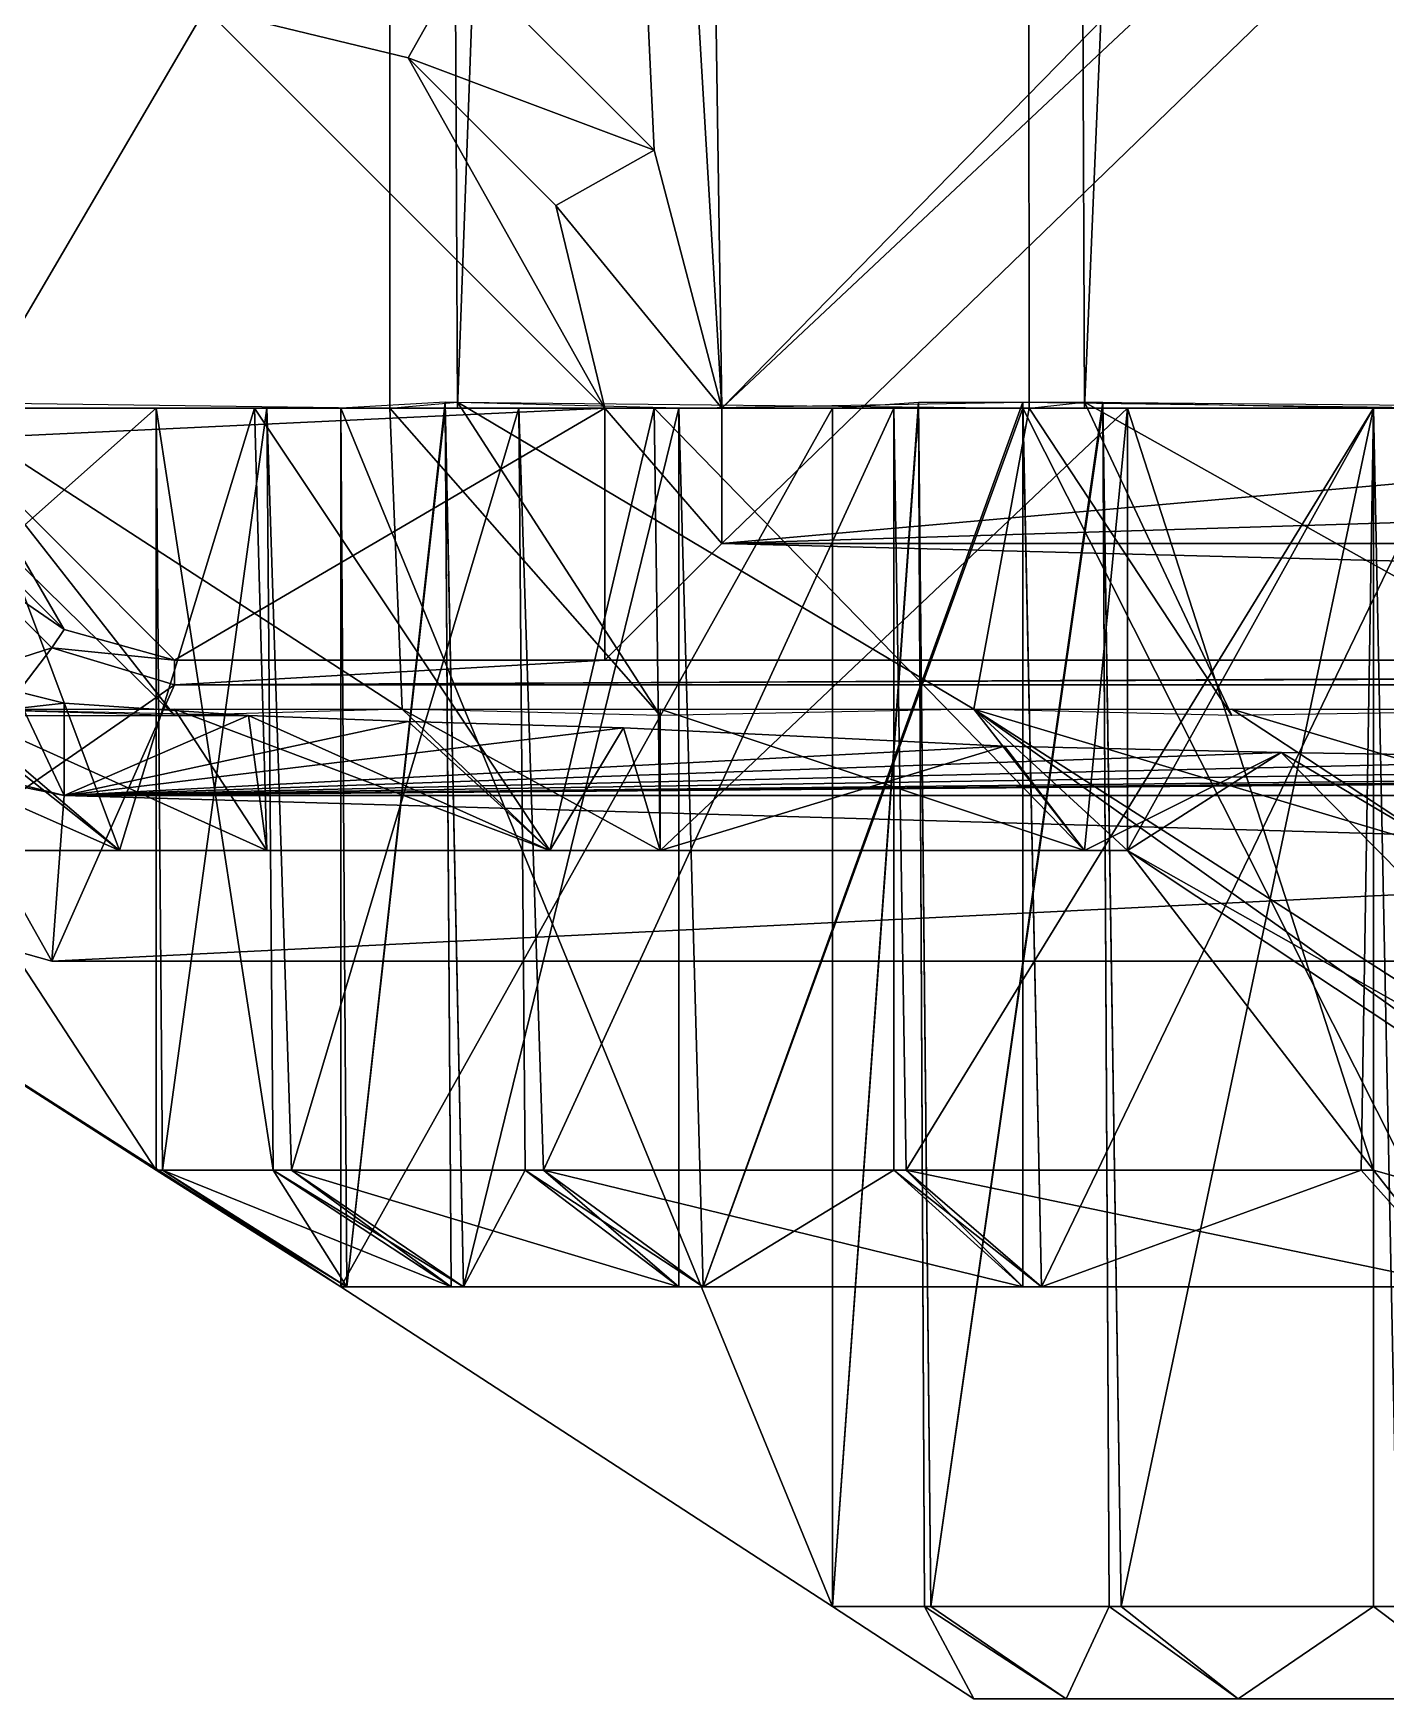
# Model space of a CAD drawing. Header units: metres. Extents: x -0.073 to 0.073, y -0.252 to 0.252.
# Drawn here: x -0.05175 to -0.038, y -0.10594 to -0.089 of the extents above; entities that cross this region are included whole.
import ezdxf

# ---------------------------------------------------------------- set-up
doc = ezdxf.new("R2010")
doc.units = ezdxf.units.M
for name, color, linetype in [('Object_0045', 9, 'CONTINUOUS'), ('Object_0049', 9, 'CONTINUOUS'), ('Object_0050', 9, 'CONTINUOUS'), ('Object_0051', 9, 'CONTINUOUS'), ('Object_0054', 9, 'CONTINUOUS'), ('Object_0056', 9, 'CONTINUOUS'), ('Object_0061', 9, 'CONTINUOUS'), ('Object_0062', 9, 'CONTINUOUS'), ('Object_0065', 9, 'CONTINUOUS'), ('Object_0066', 9, 'CONTINUOUS'), ('Object_0068', 9, 'CONTINUOUS'), ('Object_0070', 9, 'CONTINUOUS'), ('Object_0071', 9, 'CONTINUOUS'), ('Object_0079', 9, 'CONTINUOUS'), ('Object_0080', 9, 'CONTINUOUS'), ('Object_0084', 9, 'CONTINUOUS'), ('Object_0085', 9, 'CONTINUOUS'), ('Object_0086', 9, 'CONTINUOUS'), ('Object_0103', 9, 'CONTINUOUS'), ('Object_0105', 9, 'CONTINUOUS'), ('Object_0106', 9, 'CONTINUOUS'), ('Object_0113', 9, 'CONTINUOUS'), ('Object_0115', 9, 'CONTINUOUS'), ('Object_0119', 9, 'CONTINUOUS'), ('Object_0120', 9, 'CONTINUOUS'), ('Object_0121', 9, 'CONTINUOUS'), ('Object_0123', 9, 'CONTINUOUS'), ('Object_0125', 9, 'CONTINUOUS'), ('Object_0127', 9, 'CONTINUOUS'), ('Object_0129', 9, 'CONTINUOUS'), ('Object_0140', 9, 'CONTINUOUS'), ('Object_0144', 9, 'CONTINUOUS'), ('Object_0151', 9, 'CONTINUOUS'), ('Object_0155', 9, 'CONTINUOUS'), ('Object_0167', 9, 'CONTINUOUS'), ('Object_0173', 9, 'CONTINUOUS')]:
    doc.layers.add(name, color=color, linetype=linetype)

msp = doc.modelspace()

# ---------------------------------------------------------------- linework, layer by layer
at = {"layer": 'Object_0045'}
for points in [[(-0.0505, -0.092812, 0.085625), (-0.055563, -0.092812, 0.085625), (-0.049375, -0.092812, 0.079375)], [(-0.054625, -0.092812, 0.079563), (-0.049375, -0.092812, 0.079375), (-0.055563, -0.092812, 0.085625)], [(-0.049375, -0.092812, 0.079375), (-0.054625, -0.092812, 0.079563), (-0.046813, -0.092812, 0.073437)], [(-0.054625, -0.092812, 0.079563), (-0.052563, -0.092812, 0.073688), (-0.046813, -0.092812, 0.073437)], [(-0.0495, -0.092812, 0.068375), (-0.046813, -0.092812, 0.073437), (-0.052563, -0.092812, 0.073688)], [(-0.045438, -0.092812, 0.063687), (-0.043, -0.092812, 0.068312), (-0.0495, -0.092812, 0.068375)], [(-0.046813, -0.092812, 0.073437), (-0.0495, -0.092812, 0.068375), (-0.043, -0.092812, 0.068312)], [(-0.040625, -0.092812, 0.059812), (-0.038125, -0.092812, 0.064187), (-0.045438, -0.092812, 0.063687)], [(-0.043, -0.092812, 0.068312), (-0.045438, -0.092812, 0.063687), (-0.038125, -0.092812, 0.064187)]]:
    msp.add_3dface(points, dxfattribs=at)
at = {"layer": 'Object_0049'}
for points in [[(-0.052813, -0.09275, 0.063875), (-0.050313, -0.095937, 0.065813), (-0.0535, -0.092812, 0.065)], [(-0.052563, -0.095875, 0.069438), (-0.0535, -0.092812, 0.065), (-0.050313, -0.095937, 0.065813)], [(-0.050313, -0.095937, 0.065813), (-0.052813, -0.09275, 0.063875), (-0.048, -0.095875, 0.063375)], [(-0.048125, -0.092812, 0.059), (-0.048, -0.095875, 0.063375), (-0.052813, -0.09275, 0.063875)], [(-0.047437, -0.09275, 0.058312), (-0.045375, -0.095937, 0.060688), (-0.048125, -0.092812, 0.059)], [(-0.048, -0.095875, 0.063375), (-0.048125, -0.092812, 0.059), (-0.045375, -0.095937, 0.060688)], [(-0.045375, -0.095937, 0.060688), (-0.047437, -0.09275, 0.058312), (-0.042188, -0.095875, 0.058437)], [(-0.041625, -0.092812, 0.054312), (-0.042188, -0.095875, 0.058437), (-0.047437, -0.09275, 0.058312)], [(-0.042188, -0.095875, 0.058437), (-0.041625, -0.092812, 0.054312), (-0.039563, -0.095937, 0.056625)], [(-0.041063, -0.09275, 0.053875), (-0.039563, -0.095937, 0.056625), (-0.041625, -0.092812, 0.054312)], [(-0.039563, -0.095937, 0.056625), (-0.041063, -0.09275, 0.053875), (-0.0355, -0.095875, 0.054875)], [(-0.034313, -0.092812, 0.051), (-0.0355, -0.095875, 0.054875), (-0.041063, -0.09275, 0.053875)], [(-0.051938, -0.095687, 0.107313), (-0.052563, -0.095937, 0.105875), (-0.051438, -0.095812, 0.107875)], [(-0.049563, -0.095937, 0.110125), (-0.051438, -0.095812, 0.107875), (-0.052563, -0.095937, 0.105875)]]:
    msp.add_3dface(points, dxfattribs=at)
at = {"layer": 'Object_0050'}
for points in [[(-0.048188, 0.064063, 0.058938), (-0.052813, -0.092812, 0.063875), (-0.053563, 0.064063, 0.064937)], [(-0.052813, -0.092812, 0.063875), (-0.048188, 0.064063, 0.058938), (-0.048125, -0.092812, 0.059)], [(-0.041688, 0.064063, 0.05425), (-0.047437, -0.092812, 0.058312), (-0.048188, 0.064063, 0.058938)], [(-0.047437, -0.092812, 0.058312), (-0.048125, -0.092812, 0.059), (-0.048188, 0.064063, 0.058938)], [(-0.047437, -0.092812, 0.058312), (-0.041688, 0.064063, 0.05425), (-0.041625, -0.092812, 0.054312)], [(-0.034375, 0.064063, 0.051), (-0.041063, -0.092812, 0.053875), (-0.041688, 0.064063, 0.05425)], [(-0.041063, -0.092812, 0.053875), (-0.041625, -0.092812, 0.054312), (-0.041688, 0.064063, 0.05425)], [(-0.041063, -0.092812, 0.053875), (-0.034375, 0.064063, 0.051), (-0.034313, -0.092812, 0.051)]]:
    msp.add_3dface(points, dxfattribs=at)
at = {"layer": 'Object_0051'}
for points in [[(-0.055563, -0.097312, 0.089375), (-0.05775, -0.095875, 0.085562), (-0.0505, -0.100562, 0.089375)], [(-0.05775, -0.095875, 0.085562), (-0.055563, -0.097312, 0.085625), (-0.0505, -0.100562, 0.089375)], [(-0.052375, -0.097312, 0.073812), (-0.054125, -0.095875, 0.071875), (-0.050875, -0.097312, 0.070437)], [(-0.052563, -0.095875, 0.069438), (-0.050875, -0.097312, 0.070437), (-0.054125, -0.095875, 0.071875)], [(-0.052687, -0.095875, 0.105688), (-0.050875, -0.097312, 0.104563), (-0.052563, -0.095875, 0.105875)], [(-0.050875, -0.097312, 0.104563), (-0.052687, -0.095875, 0.105688), (-0.052375, -0.097312, 0.101188)], [(-0.052563, -0.095875, 0.105875), (-0.049375, -0.097312, 0.1065), (-0.049563, -0.095937, 0.110125)], [(-0.049375, -0.097312, 0.1065), (-0.052563, -0.095875, 0.105875), (-0.050875, -0.097312, 0.104563)], [(-0.050875, -0.097312, 0.070437), (-0.052563, -0.095875, 0.069438), (-0.049375, -0.097312, 0.0685)], [(-0.050313, -0.095875, 0.065813), (-0.049375, -0.097312, 0.0685), (-0.052563, -0.095875, 0.069438)], [(-0.049375, -0.097312, 0.0685), (-0.050313, -0.095875, 0.065813), (-0.0465, -0.097312, 0.06475)], [(-0.048, -0.095875, 0.063375), (-0.0465, -0.097312, 0.06475), (-0.050313, -0.095875, 0.065813)], [(-0.049563, -0.095937, 0.110125), (-0.0465, -0.097312, 0.11025), (-0.047938, -0.096, 0.111625)], [(-0.0465, -0.097312, 0.11025), (-0.049563, -0.095937, 0.110125), (-0.049375, -0.097312, 0.1065)], [(-0.0465, -0.097312, 0.06475), (-0.048, -0.095875, 0.063375), (-0.045375, -0.097312, 0.06375)], [(-0.045375, -0.095875, 0.060688), (-0.045375, -0.097312, 0.06375), (-0.048, -0.095875, 0.063375)], [(-0.04575, -0.096062, 0.113625), (-0.047938, -0.096, 0.111625), (-0.0465, -0.097312, 0.11025)], [(-0.045375, -0.097312, 0.06375), (-0.045375, -0.095875, 0.060688), (-0.041063, -0.097312, 0.060125)], [(-0.042188, -0.095875, 0.058437), (-0.041063, -0.097312, 0.060125), (-0.045375, -0.095875, 0.060688)], [(-0.041063, -0.097312, 0.060125), (-0.042188, -0.095875, 0.058437), (-0.040625, -0.097312, 0.059812)], [(-0.034875, -0.100562, 0.062312), (-0.042188, -0.095875, 0.058437), (-0.037375, -0.097312, 0.057938)], [(-0.039563, -0.095875, 0.056625), (-0.037375, -0.097312, 0.057938), (-0.042188, -0.095875, 0.058437)], [(-0.040625, -0.097312, 0.059812), (-0.042188, -0.095875, 0.058437), (-0.033938, -0.10175, 0.063937)], [(-0.034875, -0.100562, 0.062312), (-0.033938, -0.10175, 0.063937), (-0.042188, -0.095875, 0.058437)], [(-0.037375, -0.097312, 0.057938), (-0.039563, -0.095875, 0.056625), (-0.03475, -0.097312, 0.05675)], [(-0.0355, -0.095875, 0.054875), (-0.03475, -0.097312, 0.05675), (-0.039563, -0.095875, 0.056625)], [(-0.045375, -0.097312, 0.11125), (-0.04575, -0.096062, 0.113625), (-0.0465, -0.097312, 0.11025)], [(-0.04575, -0.096062, 0.113625), (-0.045375, -0.097312, 0.11125), (-0.041875, -0.09625, 0.116125)], [(-0.041063, -0.097312, 0.114875), (-0.041875, -0.09625, 0.116125), (-0.045375, -0.097312, 0.11125)], [(-0.041875, -0.09625, 0.116125), (-0.041063, -0.097312, 0.114875), (-0.039063, -0.096313, 0.117938)], [(-0.040625, -0.097312, 0.115188), (-0.039063, -0.096313, 0.117938), (-0.041063, -0.097312, 0.114875)], [(-0.040625, -0.097312, 0.115188), (-0.034875, -0.100562, 0.112688), (-0.039063, -0.096313, 0.117938)], [(-0.037375, -0.097312, 0.117062), (-0.039063, -0.096313, 0.117938), (-0.034875, -0.100562, 0.112688)], [(-0.039063, -0.096313, 0.117938), (-0.037375, -0.097312, 0.117062), (-0.035188, -0.096375, 0.119375)], [(-0.048625, -0.10175, 0.089375), (-0.055563, -0.097312, 0.085625), (-0.0505, -0.100562, 0.085625)], [(-0.048625, -0.10175, 0.089375), (-0.0505, -0.100562, 0.089375), (-0.055563, -0.097312, 0.085625)], [(-0.038125, -0.100562, 0.064187), (-0.040625, -0.097312, 0.059812), (-0.033938, -0.10175, 0.063937)], [(-0.038125, -0.100562, 0.110813), (-0.033938, -0.10175, 0.111063), (-0.040625, -0.097312, 0.115188)], [(-0.034875, -0.100562, 0.112688), (-0.040625, -0.097312, 0.115188), (-0.033938, -0.10175, 0.111063)], [(-0.0505, -0.100562, 0.085625), (-0.048625, -0.10175, 0.085625), (-0.048625, -0.10175, 0.089375)], [(-0.048625, -0.10175, 0.085625), (-0.0505, -0.100562, 0.085625), (-0.048562, -0.10175, 0.084688)], [(-0.050438, -0.100562, 0.0845), (-0.048562, -0.10175, 0.084688), (-0.0505, -0.100562, 0.085625)], [(-0.0505, -0.100562, 0.089375), (-0.048625, -0.10175, 0.089375), (-0.050438, -0.100562, 0.0905)], [(-0.048562, -0.10175, 0.084688), (-0.050438, -0.100562, 0.0845), (-0.0475, -0.10175, 0.079875)], [(-0.049313, -0.100562, 0.079375), (-0.0475, -0.10175, 0.079875), (-0.050438, -0.100562, 0.0845)], [(-0.050438, -0.100562, 0.0905), (-0.048562, -0.10175, 0.090312), (-0.049313, -0.100562, 0.095625)], [(-0.048562, -0.10175, 0.090312), (-0.050438, -0.100562, 0.0905), (-0.048625, -0.10175, 0.089375)], [(-0.0475, -0.10175, 0.079875), (-0.049313, -0.100562, 0.079375), (-0.047375, -0.10175, 0.079125)], [(-0.049125, -0.100562, 0.078563), (-0.047375, -0.10175, 0.079125), (-0.049313, -0.100562, 0.079375)], [(-0.049313, -0.100562, 0.095625), (-0.0475, -0.10175, 0.095125), (-0.049125, -0.100562, 0.096437)], [(-0.0475, -0.10175, 0.095125), (-0.049313, -0.100562, 0.095625), (-0.048562, -0.10175, 0.090312)], [(-0.047375, -0.10175, 0.079125), (-0.049125, -0.100562, 0.078563), (-0.045188, -0.10175, 0.074438)], [(-0.04675, -0.100562, 0.0735), (-0.045188, -0.10175, 0.074438), (-0.049125, -0.100562, 0.078563)], [(-0.049125, -0.100562, 0.096437), (-0.047375, -0.10175, 0.095875), (-0.04675, -0.100562, 0.1015)], [(-0.047375, -0.10175, 0.095875), (-0.049125, -0.100562, 0.096437), (-0.0475, -0.10175, 0.095125)], [(-0.045188, -0.10175, 0.100562), (-0.04675, -0.100562, 0.1015), (-0.047375, -0.10175, 0.095875)], [(-0.045188, -0.10175, 0.074438), (-0.04675, -0.100562, 0.0735), (-0.044938, -0.10175, 0.074)], [(-0.046563, -0.100562, 0.073063), (-0.044938, -0.10175, 0.074), (-0.04675, -0.100562, 0.0735)], [(-0.04675, -0.100562, 0.1015), (-0.045188, -0.10175, 0.100562), (-0.046563, -0.100562, 0.101937)], [(-0.044938, -0.10175, 0.074), (-0.046563, -0.100562, 0.073063), (-0.041688, -0.10175, 0.069687)], [(-0.043, -0.100562, 0.068312), (-0.041688, -0.10175, 0.069687), (-0.046563, -0.100562, 0.073063)], [(-0.046563, -0.100562, 0.101937), (-0.044938, -0.10175, 0.101), (-0.043, -0.100562, 0.106688)], [(-0.044938, -0.10175, 0.101), (-0.046563, -0.100562, 0.101937), (-0.045188, -0.10175, 0.100562)], [(-0.041688, -0.10175, 0.105313), (-0.043, -0.100562, 0.106688), (-0.044938, -0.10175, 0.101)], [(-0.041688, -0.10175, 0.069687), (-0.043, -0.100562, 0.068312), (-0.0415, -0.10175, 0.0695)], [(-0.042875, -0.100562, 0.068188), (-0.0415, -0.10175, 0.0695), (-0.043, -0.100562, 0.068312)], [(-0.043, -0.100562, 0.106688), (-0.041688, -0.10175, 0.105313), (-0.042875, -0.100562, 0.106812)], [(-0.042875, -0.100562, 0.106812), (-0.037188, -0.10175, 0.109187), (-0.03825, -0.100562, 0.11075)], [(-0.037188, -0.10175, 0.109187), (-0.042875, -0.100562, 0.106812), (-0.0415, -0.10175, 0.1055)], [(-0.0415, -0.10175, 0.0695), (-0.042875, -0.100562, 0.068188), (-0.03825, -0.100562, 0.06425)], [(-0.0415, -0.10175, 0.1055), (-0.042875, -0.100562, 0.106812), (-0.041688, -0.10175, 0.105313)], [(-0.03825, -0.100562, 0.06425), (-0.037188, -0.10175, 0.065813), (-0.0415, -0.10175, 0.0695)], [(-0.038125, -0.100562, 0.110813), (-0.03825, -0.100562, 0.11075), (-0.037188, -0.10175, 0.109187)], [(-0.03825, -0.100562, 0.06425), (-0.038125, -0.100562, 0.064187), (-0.037188, -0.10175, 0.065813)], [(-0.033938, -0.10175, 0.063937), (-0.037188, -0.10175, 0.065813), (-0.038125, -0.100562, 0.064187)], [(-0.033938, -0.10175, 0.111063), (-0.038125, -0.100562, 0.110813), (-0.037188, -0.10175, 0.109187)], [(-0.043625, -0.105, 0.085625), (-0.043625, -0.105, 0.089375), (-0.048625, -0.10175, 0.085625)], [(-0.043625, -0.105, 0.089375), (-0.048625, -0.10175, 0.089375), (-0.048625, -0.10175, 0.085625)], [(-0.042188, -0.105937, 0.085375), (-0.042188, -0.105937, 0.089625), (-0.043625, -0.105, 0.085625)], [(-0.043625, -0.105, 0.08975), (-0.042188, -0.105937, 0.089625), (-0.042688, -0.105, 0.093875)], [(-0.042188, -0.105937, 0.089625), (-0.043625, -0.105, 0.08975), (-0.043625, -0.105, 0.085625)], [(-0.043625, -0.105, 0.089375), (-0.043625, -0.105, 0.085625), (-0.043625, -0.105, 0.08975)], [(-0.043625, -0.105, 0.085625), (-0.043625, -0.105, 0.08525), (-0.042188, -0.105937, 0.085375)], [(-0.042688, -0.105, 0.081125), (-0.042188, -0.105937, 0.085375), (-0.043625, -0.105, 0.08525)], [(-0.04125, -0.105937, 0.093812), (-0.042688, -0.105, 0.093875), (-0.042188, -0.105937, 0.089625)], [(-0.04125, -0.105937, 0.093812), (-0.042625, -0.105, 0.09425), (-0.042688, -0.105, 0.093875)], [(-0.042188, -0.105937, 0.085375), (-0.042688, -0.105, 0.081125), (-0.04125, -0.105937, 0.081188)], [(-0.042625, -0.105, 0.08075), (-0.04125, -0.105937, 0.081188), (-0.042688, -0.105, 0.081125)], [(-0.042625, -0.105, 0.09425), (-0.04125, -0.105937, 0.093812), (-0.040813, -0.105, 0.098062)], [(-0.04125, -0.105937, 0.081188), (-0.042625, -0.105, 0.08075), (-0.040813, -0.105, 0.076938)], [(-0.0395, -0.105937, 0.097688), (-0.040813, -0.105, 0.098062), (-0.04125, -0.105937, 0.093812)], [(-0.04125, -0.105937, 0.081188), (-0.040813, -0.105, 0.076938), (-0.0395, -0.105937, 0.077312)], [(-0.0395, -0.105937, 0.097688), (-0.040688, -0.105, 0.098438), (-0.040813, -0.105, 0.098062)], [(-0.040688, -0.105, 0.076562), (-0.0395, -0.105937, 0.077312), (-0.040813, -0.105, 0.076938)], [(-0.040688, -0.105, 0.098438), (-0.0395, -0.105937, 0.097688), (-0.038125, -0.105, 0.101813)], [(-0.0395, -0.105937, 0.077312), (-0.040688, -0.105, 0.076562), (-0.038125, -0.105, 0.073187)], [(-0.036875, -0.105937, 0.101125), (-0.038125, -0.105, 0.101813), (-0.0395, -0.105937, 0.097688)], [(-0.0395, -0.105937, 0.077312), (-0.038125, -0.105, 0.073187), (-0.036875, -0.105937, 0.073875)], [(-0.038125, -0.105, 0.101813), (-0.036875, -0.105937, 0.101125), (-0.037875, -0.105, 0.102062)], [(-0.037875, -0.105, 0.072938), (-0.036875, -0.105937, 0.073875), (-0.038125, -0.105, 0.073187)]]:
    msp.add_3dface(points, dxfattribs=at)
at = {"layer": 'Object_0054'}
for points in [[(-0.052375, -0.096563, 0.126188), (-0.051938, -0.095687, 0.107313), (-0.051438, -0.09675, 0.12625)], [(-0.051438, -0.095812, 0.107875), (-0.051438, -0.09675, 0.12625), (-0.051938, -0.095687, 0.107313)]]:
    msp.add_3dface(points, dxfattribs=at)
at = {"layer": 'Object_0056'}
for points in [[(-0.051438, -0.09675, 0.12625), (-0.051438, -0.095812, 0.107875), (-0.049563, -0.095937, 0.110125)], [(-0.049563, -0.095937, 0.110125), (-0.047938, -0.096, 0.111625), (-0.051438, -0.09675, 0.12625)], [(-0.04575, -0.096062, 0.113625), (-0.051438, -0.09675, 0.12625), (-0.047938, -0.096, 0.111625)], [(-0.051438, -0.09675, 0.12625), (-0.04575, -0.096062, 0.113625), (-0.041875, -0.09625, 0.116125)], [(-0.041875, -0.09625, 0.116125), (-0.039063, -0.096313, 0.117938), (-0.051438, -0.09675, 0.12625)], [(-0.035188, -0.096375, 0.119375), (-0.051438, -0.09675, 0.12625), (-0.039063, -0.096313, 0.117938)], [(-0.051438, -0.09675, 0.12625), (-0.035188, -0.096375, 0.119375), (-0.031688, -0.096438, 0.120688)], [(-0.051438, -0.09675, 0.12625), (-0.031688, -0.096438, 0.120688), (-0.028, -0.0965, 0.121187)], [(-0.028, -0.0965, 0.121187), (-0.023875, -0.0965, 0.121813), (-0.051438, -0.09675, 0.12625)], [(-0.020625, -0.0965, 0.121562), (-0.051438, -0.09675, 0.12625), (-0.023875, -0.0965, 0.121813)], [(-0.051438, -0.09675, 0.12625), (-0.020625, -0.0965, 0.121562), (0.006437, -0.09675, 0.12625)]]:
    msp.add_3dface(points, dxfattribs=at)
at = {"layer": 'Object_0061'}
for points in [[(-0.051562, -0.098437, 0.129375), (-0.051562, -0.098437, 0.132812), (-0.053563, -0.097875, 0.132812)], [(-0.051562, -0.098437, 0.129375), (-0.053563, -0.097875, 0.132812), (-0.053563, -0.097875, 0.129375)]]:
    msp.add_3dface(points, dxfattribs=at)
at = {"layer": 'Object_0062'}
for points in [[(-0.051562, -0.098437, 0.129375), (0.006562, -0.098437, 0.129375), (-0.051562, -0.098437, 0.132812)], [(0.006562, -0.098437, 0.132812), (-0.051562, -0.098437, 0.132812), (0.006562, -0.098437, 0.129375)]]:
    msp.add_3dface(points, dxfattribs=at)
at = {"layer": 'Object_0065'}
for points in [[(-0.048625, -0.10175, 0.089375), (-0.048625, -0.092812, 0.089375), (-0.048562, -0.10175, 0.090312)], [(-0.047563, -0.092812, 0.095187), (-0.048562, -0.10175, 0.090312), (-0.048625, -0.092812, 0.089375)], [(-0.048562, -0.10175, 0.090312), (-0.047563, -0.092812, 0.095187), (-0.0475, -0.10175, 0.095125)], [(-0.045188, -0.092812, 0.100625), (-0.047375, -0.10175, 0.095875), (-0.047563, -0.092812, 0.095187)], [(-0.047375, -0.10175, 0.095875), (-0.0475, -0.10175, 0.095125), (-0.047563, -0.092812, 0.095187)], [(-0.047375, -0.10175, 0.095875), (-0.045188, -0.092812, 0.100625), (-0.045188, -0.10175, 0.100562)], [(-0.041688, -0.09275, 0.105375), (-0.044938, -0.10175, 0.101), (-0.045188, -0.092812, 0.100625)], [(-0.044938, -0.10175, 0.101), (-0.045188, -0.10175, 0.100562), (-0.045188, -0.092812, 0.100625)], [(-0.044938, -0.10175, 0.101), (-0.041688, -0.09275, 0.105375), (-0.041688, -0.10175, 0.105313)], [(-0.037188, -0.092812, 0.109187), (-0.0415, -0.10175, 0.1055), (-0.041688, -0.09275, 0.105375)], [(-0.0415, -0.10175, 0.1055), (-0.041688, -0.10175, 0.105313), (-0.041688, -0.09275, 0.105375)], [(-0.0415, -0.10175, 0.1055), (-0.037188, -0.092812, 0.109187), (-0.037188, -0.10175, 0.109187)]]:
    msp.add_3dface(points, dxfattribs=at)
at = {"layer": 'Object_0066'}
for points in [[(-0.043625, -0.092812, 0.089375), (-0.048625, -0.092812, 0.089375), (-0.043625, -0.105, 0.089375)], [(-0.048625, -0.10175, 0.089375), (-0.043625, -0.105, 0.089375), (-0.048625, -0.092812, 0.089375)]]:
    msp.add_3dface(points, dxfattribs=at)
at = {"layer": 'Object_0068'}
for points in [[(-0.042688, -0.105, 0.093875), (-0.04275, -0.092812, 0.093875), (-0.043625, -0.105, 0.08975)], [(-0.043625, -0.092812, 0.089375), (-0.043625, -0.105, 0.08975), (-0.04275, -0.092812, 0.093875)], [(-0.043625, -0.105, 0.08975), (-0.043625, -0.092812, 0.089375), (-0.043625, -0.105, 0.089375)], [(-0.04275, -0.092812, 0.093875), (-0.042625, -0.105, 0.09425), (-0.040875, -0.092812, 0.098125)], [(-0.042625, -0.105, 0.09425), (-0.04275, -0.092812, 0.093875), (-0.042688, -0.105, 0.093875)], [(-0.040813, -0.105, 0.098062), (-0.040875, -0.092812, 0.098125), (-0.042625, -0.105, 0.09425)], [(-0.040875, -0.092812, 0.098125), (-0.040688, -0.105, 0.098438), (-0.038125, -0.092812, 0.101813)], [(-0.040688, -0.105, 0.098438), (-0.040875, -0.092812, 0.098125), (-0.040813, -0.105, 0.098062)], [(-0.038125, -0.105, 0.101813), (-0.038125, -0.092812, 0.101813), (-0.040688, -0.105, 0.098438)], [(-0.038125, -0.092812, 0.101813), (-0.037875, -0.105, 0.102062), (-0.034688, -0.092812, 0.104875)], [(-0.037875, -0.105, 0.102062), (-0.038125, -0.092812, 0.101813), (-0.038125, -0.105, 0.101813)]]:
    msp.add_3dface(points, dxfattribs=at)
at = {"layer": 'Object_0070'}
for points in [[(-0.040625, -0.092812, 0.115188), (-0.038125, -0.092812, 0.110813), (-0.040625, -0.097312, 0.115188)], [(-0.038125, -0.100562, 0.110813), (-0.040625, -0.097312, 0.115188), (-0.038125, -0.092812, 0.110813)]]:
    msp.add_3dface(points, dxfattribs=at)
at = {"layer": 'Object_0071'}
for points in [[(-0.052687, -0.096438, 0.129375), (-0.052375, -0.096563, 0.126188), (-0.051438, -0.09675, 0.129375)], [(-0.051438, -0.09675, 0.12625), (-0.051438, -0.09675, 0.129375), (-0.052375, -0.096563, 0.126188)]]:
    msp.add_3dface(points, dxfattribs=at)
at = {"layer": 'Object_0079'}
for points in [[(-0.0505, -0.092812, 0.089375), (-0.050438, -0.100562, 0.0905), (-0.049375, -0.092812, 0.095625)], [(-0.050438, -0.100562, 0.0905), (-0.0505, -0.092812, 0.089375), (-0.0505, -0.100562, 0.089375)], [(-0.049313, -0.100562, 0.095625), (-0.049375, -0.092812, 0.095625), (-0.050438, -0.100562, 0.0905)], [(-0.049375, -0.092812, 0.095625), (-0.049125, -0.100562, 0.096437), (-0.046813, -0.092812, 0.101563)], [(-0.049125, -0.100562, 0.096437), (-0.049375, -0.092812, 0.095625), (-0.049313, -0.100562, 0.095625)], [(-0.04675, -0.100562, 0.1015), (-0.046813, -0.092812, 0.101563), (-0.049125, -0.100562, 0.096437)], [(-0.046813, -0.092812, 0.101563), (-0.046563, -0.100562, 0.101937), (-0.043, -0.092812, 0.106688)], [(-0.046563, -0.100562, 0.101937), (-0.046813, -0.092812, 0.101563), (-0.04675, -0.100562, 0.1015)], [(-0.043, -0.100562, 0.106688), (-0.043, -0.092812, 0.106688), (-0.046563, -0.100562, 0.101937)], [(-0.043, -0.092812, 0.106688), (-0.042875, -0.100562, 0.106812), (-0.038125, -0.092812, 0.110813)], [(-0.042875, -0.100562, 0.106812), (-0.043, -0.092812, 0.106688), (-0.043, -0.100562, 0.106688)], [(-0.03825, -0.100562, 0.11075), (-0.038125, -0.092812, 0.110813), (-0.042875, -0.100562, 0.106812)], [(-0.03825, -0.100562, 0.11075), (-0.038125, -0.100562, 0.110813), (-0.038125, -0.092812, 0.110813)]]:
    msp.add_3dface(points, dxfattribs=at)
at = {"layer": 'Object_0080'}
for points in [[(-0.0505, -0.092812, 0.089375), (-0.055563, -0.092812, 0.089375), (-0.0505, -0.100562, 0.089375)], [(-0.055563, -0.097312, 0.089375), (-0.0505, -0.100562, 0.089375), (-0.055563, -0.092812, 0.089375)]]:
    msp.add_3dface(points, dxfattribs=at)
at = {"layer": 'Object_0084'}
for points in [[(-0.048625, -0.092812, 0.085625), (-0.043625, -0.092812, 0.085625), (-0.048625, -0.10175, 0.085625)], [(-0.043625, -0.105, 0.085625), (-0.048625, -0.10175, 0.085625), (-0.043625, -0.092812, 0.085625)]]:
    msp.add_3dface(points, dxfattribs=at)
at = {"layer": 'Object_0085'}
for points in [[(-0.048625, -0.092812, 0.085625), (-0.048562, -0.10175, 0.084688), (-0.047563, -0.09275, 0.079813)], [(-0.048625, -0.092812, 0.085625), (-0.048625, -0.10175, 0.085625), (-0.048562, -0.10175, 0.084688)], [(-0.048562, -0.10175, 0.084688), (-0.0475, -0.10175, 0.079875), (-0.047563, -0.09275, 0.079813)], [(-0.047375, -0.10175, 0.079125), (-0.047563, -0.09275, 0.079813), (-0.0475, -0.10175, 0.079875)], [(-0.047563, -0.09275, 0.079813), (-0.047375, -0.10175, 0.079125), (-0.045188, -0.092812, 0.074375)], [(-0.047375, -0.10175, 0.079125), (-0.045188, -0.10175, 0.074438), (-0.045188, -0.092812, 0.074375)], [(-0.045188, -0.092812, 0.074375), (-0.044938, -0.10175, 0.074), (-0.041688, -0.092812, 0.069625)], [(-0.044938, -0.10175, 0.074), (-0.045188, -0.092812, 0.074375), (-0.045188, -0.10175, 0.074438)], [(-0.041688, -0.10175, 0.069687), (-0.041688, -0.092812, 0.069625), (-0.044938, -0.10175, 0.074)], [(-0.041688, -0.092812, 0.069625), (-0.037188, -0.10175, 0.065813), (-0.037188, -0.092812, 0.065813)], [(-0.037188, -0.10175, 0.065813), (-0.041688, -0.092812, 0.069625), (-0.0415, -0.10175, 0.0695)], [(-0.041688, -0.10175, 0.069687), (-0.0415, -0.10175, 0.0695), (-0.041688, -0.092812, 0.069625)]]:
    msp.add_3dface(points, dxfattribs=at)
at = {"layer": 'Object_0086'}
for points in [[(-0.04275, -0.09275, 0.081125), (-0.043625, -0.105, 0.08525), (-0.043625, -0.092812, 0.085625)], [(-0.043625, -0.105, 0.08525), (-0.04275, -0.09275, 0.081125), (-0.042688, -0.105, 0.081125)], [(-0.043625, -0.105, 0.085625), (-0.043625, -0.092812, 0.085625), (-0.043625, -0.105, 0.08525)], [(-0.042688, -0.105, 0.081125), (-0.04275, -0.09275, 0.081125), (-0.042625, -0.105, 0.08075)], [(-0.040875, -0.09275, 0.076875), (-0.042625, -0.105, 0.08075), (-0.04275, -0.09275, 0.081125)], [(-0.042625, -0.105, 0.08075), (-0.040875, -0.09275, 0.076875), (-0.040813, -0.105, 0.076938)], [(-0.040813, -0.105, 0.076938), (-0.040875, -0.09275, 0.076875), (-0.040688, -0.105, 0.076562)], [(-0.038125, -0.092812, 0.073187), (-0.040688, -0.105, 0.076562), (-0.040875, -0.09275, 0.076875)], [(-0.040688, -0.105, 0.076562), (-0.038125, -0.092812, 0.073187), (-0.038125, -0.105, 0.073187)], [(-0.038125, -0.105, 0.073187), (-0.038125, -0.092812, 0.073187), (-0.037875, -0.105, 0.072938)], [(-0.034688, -0.092812, 0.070125), (-0.037875, -0.105, 0.072938), (-0.038125, -0.092812, 0.073187)]]:
    msp.add_3dface(points, dxfattribs=at)
at = {"layer": 'Object_0103'}
for points in [[(-0.043625, -0.092812, 0.085625), (-0.048625, -0.092812, 0.085625), (-0.04275, -0.092812, 0.081125)], [(-0.047563, -0.092812, 0.079813), (-0.04275, -0.092812, 0.081125), (-0.048625, -0.092812, 0.085625)], [(-0.04275, -0.092812, 0.081125), (-0.047563, -0.092812, 0.079813), (-0.040875, -0.092812, 0.076875)], [(-0.045188, -0.092812, 0.074375), (-0.040875, -0.092812, 0.076875), (-0.047563, -0.092812, 0.079813)], [(-0.040875, -0.092812, 0.076875), (-0.045188, -0.092812, 0.074375), (-0.038125, -0.092812, 0.073187)], [(-0.041688, -0.092812, 0.069625), (-0.038125, -0.092812, 0.073187), (-0.045188, -0.092812, 0.074375)], [(-0.038125, -0.092812, 0.073187), (-0.041688, -0.092812, 0.069625), (-0.034688, -0.092812, 0.070125)], [(-0.037188, -0.092812, 0.065813), (-0.034688, -0.092812, 0.070125), (-0.041688, -0.092812, 0.069625)]]:
    msp.add_3dface(points, dxfattribs=at)
at = {"layer": 'Object_0105'}
for points in [[(-0.048625, -0.092812, 0.089375), (-0.043625, -0.092812, 0.089375), (-0.047563, -0.092812, 0.095187)], [(-0.047563, -0.092812, 0.095187), (-0.04275, -0.092812, 0.093875), (-0.045188, -0.092812, 0.100625)], [(-0.04275, -0.092812, 0.093875), (-0.047563, -0.092812, 0.095187), (-0.043625, -0.092812, 0.089375)], [(-0.045188, -0.092812, 0.100625), (-0.040875, -0.092812, 0.098125), (-0.041688, -0.092812, 0.105375)], [(-0.040875, -0.092812, 0.098125), (-0.045188, -0.092812, 0.100625), (-0.04275, -0.092812, 0.093875)], [(-0.041688, -0.092812, 0.105375), (-0.038125, -0.092812, 0.101813), (-0.037188, -0.092812, 0.109187)], [(-0.038125, -0.092812, 0.101813), (-0.041688, -0.092812, 0.105375), (-0.040875, -0.092812, 0.098125)], [(-0.034688, -0.092812, 0.104875), (-0.037188, -0.092812, 0.109187), (-0.038125, -0.092812, 0.101813)]]:
    msp.add_3dface(points, dxfattribs=at)
at = {"layer": 'Object_0106'}
for points in [[(-0.055563, -0.092812, 0.085625), (-0.0505, -0.092812, 0.085625), (-0.055563, -0.097312, 0.085625)], [(-0.0505, -0.100562, 0.085625), (-0.055563, -0.097312, 0.085625), (-0.0505, -0.092812, 0.085625)]]:
    msp.add_3dface(points, dxfattribs=at)
at = {"layer": 'Object_0113'}
for points in [[(-0.04475, -0.092812, 0.159063), (-0.045938, -0.092812, 0.137187), (-0.04475, -0.094188, 0.159063)], [(-0.045938, -0.095375, 0.137187), (-0.04475, -0.094188, 0.159063), (-0.045938, -0.092812, 0.137187)]]:
    msp.add_3dface(points, dxfattribs=at)
at = {"layer": 'Object_0115'}
for points in [[(-0.052563, -0.08875, 0.137187), (-0.052563, -0.093125, 0.137187), (-0.05, -0.08875, 0.137187)], [(-0.045938, -0.092812, 0.137187), (-0.05, -0.08875, 0.137187), (-0.052563, -0.093125, 0.137187)], [(-0.05, -0.08875, 0.137187), (-0.045938, -0.092812, 0.137187), (-0.047938, -0.08925, 0.137187)], [(-0.046438, -0.09075, 0.137187), (-0.047938, -0.08925, 0.137187), (-0.045938, -0.092812, 0.137187)], [(-0.052563, -0.093125, 0.137187), (-0.050313, -0.095375, 0.137187), (-0.045938, -0.092812, 0.137187)], [(-0.045938, -0.095375, 0.137187), (-0.045938, -0.092812, 0.137187), (-0.050313, -0.095375, 0.137187)], [(-0.050313, -0.095375, 0.137187), (-0.052563, -0.093125, 0.137187), (-0.051438, -0.095062, 0.137187)], [(-0.05225, -0.09425, 0.137187), (-0.051438, -0.095062, 0.137187), (-0.052563, -0.093125, 0.137187)]]:
    msp.add_3dface(points, dxfattribs=at)
at = {"layer": 'Object_0119'}
for points in [[(-0.050875, -0.097312, 0.070437), (-0.052563, -0.092812, 0.073688), (-0.052375, -0.097312, 0.073812)], [(-0.052563, -0.092812, 0.073688), (-0.050875, -0.097312, 0.070437), (-0.0495, -0.092812, 0.068375)], [(-0.050875, -0.097312, 0.070437), (-0.049375, -0.097312, 0.0685), (-0.0495, -0.092812, 0.068375)], [(-0.0465, -0.097312, 0.06475), (-0.0495, -0.092812, 0.068375), (-0.049375, -0.097312, 0.0685)], [(-0.0495, -0.092812, 0.068375), (-0.0465, -0.097312, 0.06475), (-0.045438, -0.092812, 0.063687)], [(-0.045375, -0.097312, 0.06375), (-0.045438, -0.092812, 0.063687), (-0.0465, -0.097312, 0.06475)], [(-0.045438, -0.092812, 0.063687), (-0.045375, -0.097312, 0.06375), (-0.040625, -0.092812, 0.059812)], [(-0.041063, -0.097312, 0.060125), (-0.040625, -0.092812, 0.059812), (-0.045375, -0.097312, 0.06375)], [(-0.040625, -0.092812, 0.059812), (-0.041063, -0.097312, 0.060125), (-0.040625, -0.097312, 0.059812)]]:
    msp.add_3dface(points, dxfattribs=at)
at = {"layer": 'Object_0120'}
for points in [[(-0.038125, -0.092812, 0.064187), (-0.040625, -0.092812, 0.059812), (-0.038125, -0.100562, 0.064187)], [(-0.040625, -0.097312, 0.059812), (-0.038125, -0.100562, 0.064187), (-0.040625, -0.092812, 0.059812)]]:
    msp.add_3dface(points, dxfattribs=at)
at = {"layer": 'Object_0121'}
for points in [[(-0.055563, -0.092812, 0.089375), (-0.0505, -0.092812, 0.089375), (-0.054625, -0.092812, 0.095437)], [(-0.049375, -0.092812, 0.095625), (-0.054625, -0.092812, 0.095437), (-0.0505, -0.092812, 0.089375)], [(-0.054625, -0.092812, 0.095437), (-0.049375, -0.092812, 0.095625), (-0.052563, -0.092812, 0.101312)], [(-0.046813, -0.092812, 0.101563), (-0.052563, -0.092812, 0.101312), (-0.049375, -0.092812, 0.095625)], [(-0.052563, -0.092812, 0.101312), (-0.046813, -0.092812, 0.101563), (-0.0495, -0.092812, 0.106625)], [(-0.045438, -0.092812, 0.111313), (-0.0495, -0.092812, 0.106625), (-0.046813, -0.092812, 0.101563)], [(-0.043, -0.092812, 0.106688), (-0.045438, -0.092812, 0.111313), (-0.046813, -0.092812, 0.101563)], [(-0.045438, -0.092812, 0.111313), (-0.043, -0.092812, 0.106688), (-0.040625, -0.092812, 0.115188)], [(-0.038125, -0.092812, 0.110813), (-0.040625, -0.092812, 0.115188), (-0.043, -0.092812, 0.106688)]]:
    msp.add_3dface(points, dxfattribs=at)
at = {"layer": 'Object_0123'}
for points in [[(-0.0495, -0.092812, 0.106625), (-0.050875, -0.097312, 0.104563), (-0.052563, -0.092812, 0.101312)], [(-0.050875, -0.097312, 0.104563), (-0.052375, -0.097312, 0.101188), (-0.052563, -0.092812, 0.101312)], [(-0.050875, -0.097312, 0.104563), (-0.0495, -0.092812, 0.106625), (-0.049375, -0.097312, 0.1065)], [(-0.045438, -0.092812, 0.111313), (-0.0465, -0.097312, 0.11025), (-0.0495, -0.092812, 0.106625)], [(-0.0465, -0.097312, 0.11025), (-0.049375, -0.097312, 0.1065), (-0.0495, -0.092812, 0.106625)], [(-0.0465, -0.097312, 0.11025), (-0.045438, -0.092812, 0.111313), (-0.045375, -0.097312, 0.11125)], [(-0.040625, -0.092812, 0.115188), (-0.041063, -0.097312, 0.114875), (-0.045438, -0.092812, 0.111313)], [(-0.041063, -0.097312, 0.114875), (-0.045375, -0.097312, 0.11125), (-0.045438, -0.092812, 0.111313)], [(-0.040625, -0.092812, 0.115188), (-0.040625, -0.097312, 0.115188), (-0.041063, -0.097312, 0.114875)]]:
    msp.add_3dface(points, dxfattribs=at)
at = {"layer": 'Object_0125'}
for points in [[(-0.045938, -0.095375, 0.137187), (0.000937, -0.095375, 0.137187), (-0.04475, -0.094188, 0.159063)], [(-0.00025, -0.094188, 0.159063), (-0.04475, -0.094188, 0.159063), (0.000937, -0.095375, 0.137187)], [(0.005312, -0.095625, 0.132812), (0.005312, -0.095375, 0.137187), (-0.050313, -0.095625, 0.132812)], [(0.000937, -0.095375, 0.137187), (-0.050313, -0.095625, 0.132812), (0.005312, -0.095375, 0.137187)], [(-0.050313, -0.095375, 0.137187), (-0.050313, -0.095625, 0.132812), (-0.045938, -0.095375, 0.137187)], [(0.000937, -0.095375, 0.137187), (-0.045938, -0.095375, 0.137187), (-0.050313, -0.095625, 0.132812)]]:
    msp.add_3dface(points, dxfattribs=at)
at = {"layer": 'Object_0127'}
for points in [[(-0.05225, -0.09425, 0.137187), (-0.052438, -0.094375, 0.132812), (-0.051438, -0.095062, 0.137187)], [(-0.051562, -0.09525, 0.132812), (-0.051438, -0.095062, 0.137187), (-0.052438, -0.094375, 0.132812)], [(-0.051438, -0.095062, 0.137187), (-0.051562, -0.09525, 0.132812), (-0.050313, -0.095375, 0.137187)], [(-0.050313, -0.095625, 0.132812), (-0.050313, -0.095375, 0.137187), (-0.051562, -0.09525, 0.132812)]]:
    msp.add_3dface(points, dxfattribs=at)
at = {"layer": 'Object_0129'}
for points in [[(-0.049375, -0.092812, 0.079375), (-0.049313, -0.100562, 0.079375), (-0.0505, -0.092812, 0.085625)], [(-0.050438, -0.100562, 0.0845), (-0.0505, -0.092812, 0.085625), (-0.049313, -0.100562, 0.079375)], [(-0.0505, -0.092812, 0.085625), (-0.050438, -0.100562, 0.0845), (-0.0505, -0.100562, 0.085625)], [(-0.046813, -0.092812, 0.073437), (-0.049125, -0.100562, 0.078563), (-0.049375, -0.092812, 0.079375)], [(-0.049313, -0.100562, 0.079375), (-0.049375, -0.092812, 0.079375), (-0.049125, -0.100562, 0.078563)], [(-0.046813, -0.092812, 0.073437), (-0.04675, -0.100562, 0.0735), (-0.049125, -0.100562, 0.078563)], [(-0.043, -0.092812, 0.068312), (-0.046563, -0.100562, 0.073063), (-0.046813, -0.092812, 0.073437)], [(-0.04675, -0.100562, 0.0735), (-0.046813, -0.092812, 0.073437), (-0.046563, -0.100562, 0.073063)], [(-0.043, -0.092812, 0.068312), (-0.043, -0.100562, 0.068312), (-0.046563, -0.100562, 0.073063)], [(-0.038125, -0.092812, 0.064187), (-0.042875, -0.100562, 0.068188), (-0.043, -0.092812, 0.068312)], [(-0.043, -0.100562, 0.068312), (-0.043, -0.092812, 0.068312), (-0.042875, -0.100562, 0.068188)], [(-0.042875, -0.100562, 0.068188), (-0.038125, -0.092812, 0.064187), (-0.03825, -0.100562, 0.06425)], [(-0.038125, -0.100562, 0.064187), (-0.03825, -0.100562, 0.06425), (-0.038125, -0.092812, 0.064187)]]:
    msp.add_3dface(points, dxfattribs=at)
at = {"layer": 'Object_0140'}
for points in [[(-0.047938, -0.08925, 0.137125), (-0.047375, -0.08825, 0.159063), (-0.05, -0.08875, 0.137187)], [(-0.047375, -0.08825, 0.159063), (-0.047938, -0.08925, 0.137125), (-0.045438, -0.090187, 0.159063)], [(-0.046438, -0.09075, 0.137187), (-0.045438, -0.090187, 0.159063), (-0.047938, -0.08925, 0.137125)], [(-0.045438, -0.090187, 0.159063), (-0.046438, -0.09075, 0.137187), (-0.04475, -0.092812, 0.159063)], [(-0.045938, -0.092812, 0.137187), (-0.04475, -0.092812, 0.159063), (-0.046438, -0.09075, 0.137187)]]:
    msp.add_3dface(points, dxfattribs=at)
at = {"layer": 'Object_0144'}
for points in [[(-0.052438, -0.094375, 0.132812), (-0.055063, -0.096375, 0.132812), (-0.051562, -0.09525, 0.132812)], [(-0.053563, -0.097875, 0.132812), (-0.051562, -0.09525, 0.132812), (-0.055063, -0.096375, 0.132812)], [(-0.051562, -0.09525, 0.132812), (-0.053563, -0.097875, 0.132812), (-0.050313, -0.095625, 0.132812)], [(-0.051562, -0.098437, 0.132812), (-0.050313, -0.095625, 0.132812), (-0.053563, -0.097875, 0.132812)], [(-0.050313, -0.095625, 0.132812), (-0.051562, -0.098437, 0.132812), (0.005312, -0.095625, 0.132812)], [(0.006562, -0.098437, 0.132812), (0.005312, -0.095625, 0.132812), (-0.051562, -0.098437, 0.132812)]]:
    msp.add_3dface(points, dxfattribs=at)
at = {"layer": 'Object_0151'}
for points in [[(-0.042188, -0.105937, 0.089625), (-0.042188, -0.105937, 0.085375), (-0.04125, -0.105937, 0.093812)], [(-0.04125, -0.105937, 0.081188), (-0.04125, -0.105937, 0.093812), (-0.042188, -0.105937, 0.085375)], [(-0.04125, -0.105937, 0.093812), (-0.04125, -0.105937, 0.081188), (-0.0395, -0.105937, 0.097688)], [(-0.0395, -0.105937, 0.077312), (-0.0395, -0.105937, 0.097688), (-0.04125, -0.105937, 0.081188)], [(-0.0395, -0.105937, 0.097688), (-0.0395, -0.105937, 0.077312), (-0.036875, -0.105937, 0.101125)], [(-0.036875, -0.105937, 0.073875), (-0.036875, -0.105937, 0.101125), (-0.0395, -0.105937, 0.077312)]]:
    msp.add_3dface(points, dxfattribs=at)
at = {"layer": 'Object_0155'}
for points in [[(-0.053563, -0.097875, 0.129375), (-0.052687, -0.096438, 0.129375), (-0.051562, -0.098437, 0.129375)], [(-0.051438, -0.09675, 0.129375), (-0.051562, -0.098437, 0.129375), (-0.052687, -0.096438, 0.129375)], [(-0.051562, -0.098437, 0.129375), (-0.051438, -0.09675, 0.129375), (0.006562, -0.098437, 0.129375)], [(0.006437, -0.09675, 0.129375), (0.006562, -0.098437, 0.129375), (-0.051438, -0.09675, 0.129375)]]:
    msp.add_3dface(points, dxfattribs=at)
at = {"layer": 'Object_0167'}
for points in [[(-0.047375, -0.048562, 0.159063), (-0.04475, -0.092812, 0.159063), (-0.045438, -0.046625, 0.159063)], [(0.000437, -0.046625, 0.159063), (-0.045438, -0.046625, 0.159063), (-0.04475, -0.092812, 0.159063)], [(0.000437, -0.046625, 0.159063), (-0.04475, -0.092812, 0.159063), (0.002375, -0.048562, 0.159063)], [(-0.04475, -0.092812, 0.159063), (-0.047375, -0.048562, 0.159063), (-0.045438, -0.090187, 0.159063)], [(-0.047375, -0.08825, 0.159063), (-0.045438, -0.090187, 0.159063), (-0.047375, -0.048562, 0.159063)], [(0.002375, -0.048562, 0.159063), (-0.04475, -0.094188, 0.159063), (0.000437, -0.090187, 0.159063)], [(-0.04475, -0.094188, 0.159063), (0.002375, -0.048562, 0.159063), (-0.04475, -0.092812, 0.159063)], [(-0.00025, -0.092812, 0.159063), (0.000437, -0.090187, 0.159063), (-0.04475, -0.094188, 0.159063)], [(-0.04475, -0.094188, 0.159063), (-0.00025, -0.094188, 0.159063), (-0.00025, -0.092812, 0.159063)]]:
    msp.add_3dface(points, dxfattribs=at)
at = {"layer": 'Object_0173'}
for points in [[(0.006437, -0.09675, 0.129375), (-0.051438, -0.09675, 0.129375), (0.006437, -0.09675, 0.12625)], [(-0.051438, -0.09675, 0.12625), (0.006437, -0.09675, 0.12625), (-0.051438, -0.09675, 0.129375)]]:
    msp.add_3dface(points, dxfattribs=at)

doc.saveas('drawing.dxf')
